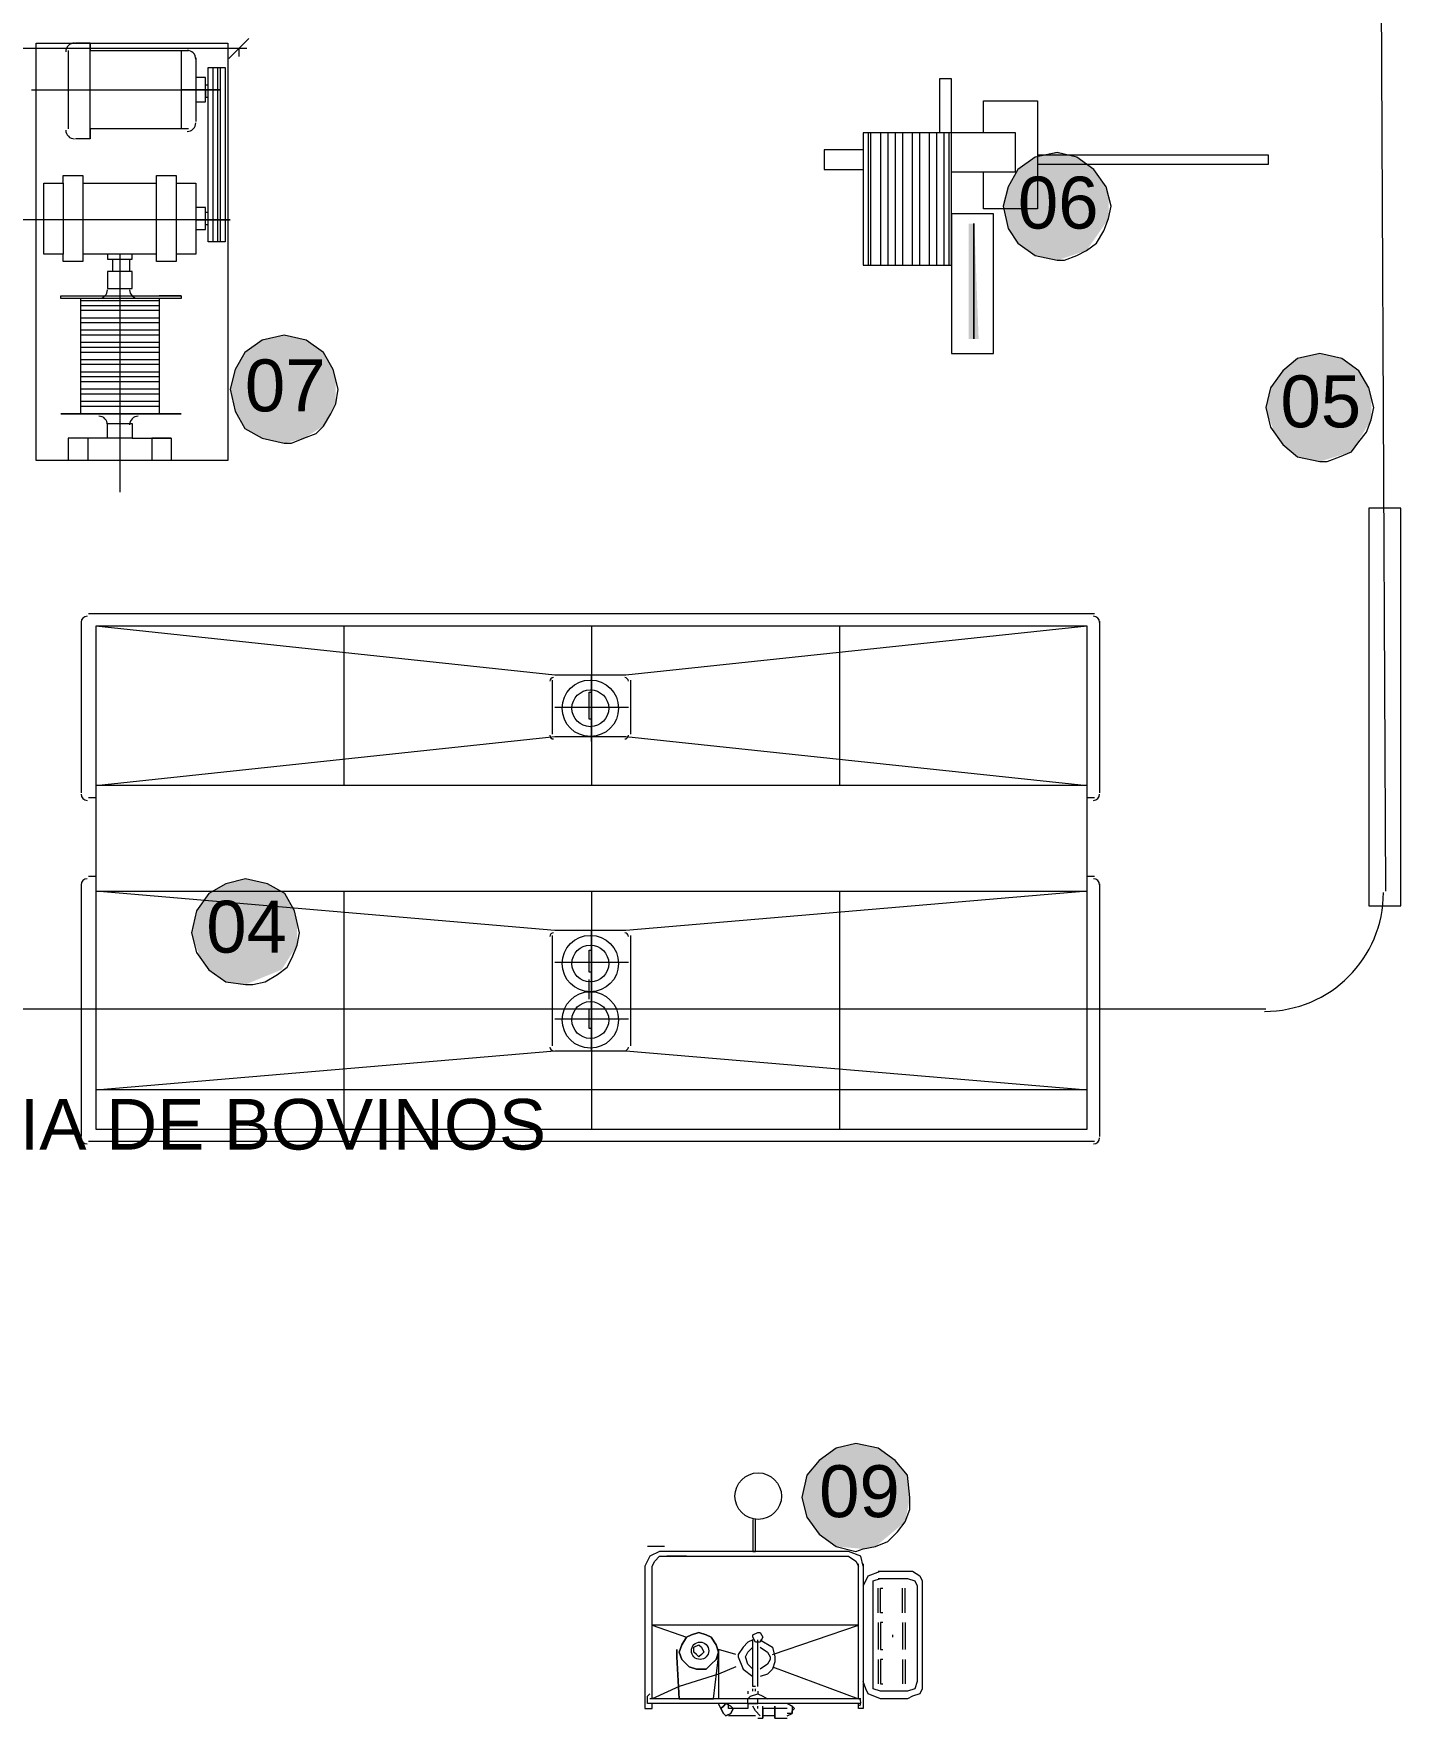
# Model space of a CAD drawing. Header units: metres. Extents: x 147 to 427, y -16 to 162.
# Drawn here: x 330.218 to 333.668, y 103.093 to 107.36 of the extents above; entities that cross this region are included whole.
import ezdxf

# ---------------------------------------------------------------- set-up
doc = ezdxf.new("R2010")
doc.units = ezdxf.units.M
doc.linetypes.add('IMPORT-HIDDEN _4_', pattern=[0.375, 0.25, -0.125])
doc.layers.add('1053_ARQ_BASE_MATADOURO_dwg', color=7, linetype='Continuous', lineweight=5, true_color=0x767676)
for name, color, linetype, lineweight in [('A-TEXTO1', 7, 'Continuous', 5), ('PDF_equip 1020', 7, 'Continuous', 5), ('PDF_EQUIPAMENTOS', 7, 'Continuous', 5), ('PDF_EquipInox', 7, 'Continuous', 5), ('PDF_Text', 7, 'Continuous', 5)]:
    doc.layers.add(name, color=color, linetype=linetype, lineweight=lineweight)
doc.styles.add('Arial_1', font='arial.ttf', dxfattribs={"height": 0.1308})
doc.styles.add('Arial_2', font='arial.ttf', dxfattribs={"height": 0.1275})

# ---------------------------------------------------------------- blocks, each defined once
blk = doc.blocks.new('1053_ARQ_BASE_MATADOURO_dwg_arq geral tgov-4039641-TÉRREO 1_20 - Dependente 1')
at = {"layer": 'A-TEXTO1', "insert": (30.9474, 21.4916), "char_height": 0.1275, "width": 2.339853, "attachment_point": 1, "line_spacing_factor": 0.941778, "style": 'Arial_2'}
blk.add_mtext('SANGRIA DE BOVINOS', dxfattribs=at)
blk = doc.blocks.new('1053_ARQ_BASE_MATADOURO_dwg__Oblique-4039644-TÉRREO 1_20 - Dependente 1')
at = {"color": 253, "lineweight": 5, "true_color": 0xaaaaaa}
blk.add_line((-0.5, -0.5), (0.5, 0.5), dxfattribs=at)
blk = doc.blocks.new('1053_ARQ_BASE_MATADOURO_dwg_ARQ GALPAO TGOV-4039645-TÉRREO 1_20 - Dependente 1')
at = {"layer": 'PDF_EQUIPAMENTOS', "true_color": 0xe2e2e2}
blk.add_hatch(color=254, dxfattribs=at).paths.add_polyline_path([(-8.0928, 13.5502), (-8.068, 13.5502), (-8.0789, 13.8407), (-8.0928, 13.8407), (-8.0928, 13.7604)])
at = {"layer": 'PDF_Text', "true_color": 0xe2e2e2}
h = blk.add_hatch(color=254, dxfattribs=at)
h.paths.add_polyline_path([(10.8687, 8.3693), (10.9058, 8.3796), (10.9738, 8.4373), (10.9861, 8.4991), (10.9799, 8.5548), (10.949, 8.5981), (10.8687, 8.631), (10.8501, 8.6352), (10.8007, 8.6228), (10.7574, 8.5981), (10.7265, 8.5548), (10.7141, 8.4991), (10.7265, 8.4497), (10.7574, 8.4064), (10.8007, 8.3755)])
h.paths.add_polyline_path([(-8.3586, 10.5022), (-8.3277, 10.5084), (-8.2535, 10.5702), (-8.2411, 10.6321), (-8.2473, 10.6877), (-8.2782, 10.7248), (-8.3215, 10.7557), (-8.3772, 10.7681), (-8.4266, 10.7557), (-8.4699, 10.7248), (-8.5008, 10.6877), (-8.5132, 10.6321), (-8.5008, 10.5826), (-8.4699, 10.5393), (-8.4266, 10.5084)])
h.paths.add_polyline_path([(8.4761, 10.5888), (8.5255, 10.595), (8.5997, 10.6568), (8.6121, 10.7186), (8.5997, 10.7743), (8.575, 10.8175), (8.5317, 10.8423), (8.4761, 10.8546), (8.4266, 10.8423), (8.3833, 10.8175), (8.3524, 10.7743), (8.3401, 10.7186), (8.3524, 10.6692), (8.3833, 10.6259), (8.4266, 10.595)])
h.paths.add_polyline_path([(0.4328, 11.7944), (0.5131, 11.8191), (0.5379, 11.8488), (0.5688, 11.9242), (0.5379, 12.0123), (0.5317, 12.0231), (0.4884, 12.0478), (0.4328, 12.0602), (0.3771, 12.0478), (0.34, 12.0231), (0.3091, 11.9798), (0.2968, 11.9242), (0.3091, 11.8747), (0.34, 11.8315), (0.3771, 11.8005)])
h.paths.add_polyline_path([(-9.9149, 11.9242), (-9.824, 11.9613), (-9.7851, 12.0231), (-9.7851, 12.0818), (-9.7975, 12.1205), (-9.816, 12.1529), (-9.8593, 12.1777), (-9.9149, 12.19), (-9.9644, 12.1777), (-10.0077, 12.1529), (-10.0386, 12.1097), (-10.051, 12.054), (-10.0298, 11.9922), (-10.0077, 11.9613), (-9.9644, 11.9304)])
h.paths.add_polyline_path([(-6.6584, 12.0417), (-6.5781, 12.0664), (-6.5348, 12.1158), (-6.5224, 12.1777), (-6.5286, 12.2271), (-6.5595, 12.2704), (-6.6028, 12.3013), (-6.6584, 12.3137), (-6.7079, 12.3013), (-6.7512, 12.2704), (-6.7821, 12.2271), (-6.7945, 12.1777), (-6.7821, 12.122), (-6.7295, 12.0664), (-6.7079, 12.054)])
h.paths.add_polyline_path([(1.1437, 12.1035), (1.2241, 12.1282), (1.2674, 12.1715), (1.2798, 12.2395), (1.2736, 12.289), (1.2427, 12.3322), (1.1994, 12.3631), (1.1437, 12.3755), (1.0943, 12.3631), (1.051, 12.3322), (1.0201, 12.289), (1.0077, 12.2395), (1.0201, 12.1839), (1.0726, 12.1282), (1.0943, 12.1158)])
h.paths.add_polyline_path([(-2.5982, 12.2704), (-2.5611, 12.2807), (-2.4931, 12.3384), (-2.4807, 12.4002), (-2.4869, 12.4559), (-2.5178, 12.4992), (-2.5982, 12.5321), (-2.6167, 12.5363), (-2.6662, 12.5239), (-2.7095, 12.4992), (-2.7404, 12.4559), (-2.7527, 12.4002), (-2.7404, 12.3508), (-2.7095, 12.3075), (-2.6662, 12.2766)])
h.paths.add_polyline_path([(-4.7975, 12.3508), (-4.7604, 12.3611), (-4.6924, 12.4188), (-4.6801, 12.4806), (-4.6863, 12.5363), (-4.7172, 12.5795), (-4.7975, 12.6125), (-4.8161, 12.6166), (-4.8655, 12.6043), (-4.9233, 12.5593), (-4.9397, 12.5363), (-4.9397, 12.4312), (-4.9088, 12.3879), (-4.8655, 12.357)])
h.paths.add_polyline_path([(-5.5703, 12.3631), (-5.5332, 12.3734), (-5.4652, 12.4312), (-5.4529, 12.493), (-5.4591, 12.5486), (-5.49, 12.5919), (-5.5703, 12.6249), (-5.5889, 12.629), (-5.6383, 12.6166), (-5.6816, 12.5919), (-5.7125, 12.5486), (-5.7125, 12.4435), (-5.6816, 12.4002), (-5.6383, 12.3693)])
h.paths.add_polyline_path([(1.7373, 12.3755), (1.7743, 12.3858), (1.8424, 12.4435), (1.8547, 12.5053), (1.8485, 12.561), (1.8176, 12.6043), (1.7373, 12.6372), (1.7187, 12.6414), (1.6692, 12.629), (1.626, 12.6043), (1.5951, 12.561), (1.5951, 12.4559), (1.626, 12.4126), (1.6692, 12.3817)])
h.paths.add_polyline_path([(6.6584, 12.6228), (6.7388, 12.6475), (6.7821, 12.697), (6.7883, 12.7835), (6.7821, 12.8083), (6.7574, 12.8516), (6.7141, 12.8825), (6.6584, 12.8948), (6.609, 12.8825), (6.5657, 12.8516), (6.5348, 12.8083), (6.5224, 12.7588), (6.5348, 12.7032), (6.5873, 12.6475), (6.609, 12.6352)])
h.paths.add_polyline_path([(8.2473, 12.6537), (8.3462, 12.697), (8.3833, 12.7835), (8.371, 12.8392), (8.3401, 12.8825), (8.2968, 12.9134), (8.2473, 12.9196), (8.1917, 12.9134), (8.1484, 12.8825), (8.1175, 12.8392), (8.1175, 12.7341), (8.1484, 12.6908), (8.1917, 12.6599)])
h.paths.add_polyline_path([(-6.3617, 12.8268), (-6.2566, 12.8701), (-6.238, 12.8948), (-6.2257, 12.9567), (-6.238, 13.0123), (-6.2628, 13.0556), (-6.306, 13.0865), (-6.4111, 13.0865), (-6.4544, 13.0556), (-6.4853, 13.0123), (-6.4957, 12.9485), (-6.4853, 12.9072), (-6.4328, 12.8516), (-6.4111, 12.8392)])
h.paths.add_polyline_path([(9.5642, 12.8454), (9.6013, 12.8557), (9.6693, 12.9134), (9.6816, 12.9752), (9.6755, 13.0308), (9.6445, 13.0741), (9.5642, 13.1071), (9.5456, 13.1112), (9.4962, 13.0989), (9.4529, 13.0741), (9.422, 13.0308), (9.4096, 12.9752), (9.422, 12.9257), (9.4529, 12.8825), (9.4962, 12.8516)])
h.paths.add_polyline_path([(-1.9042, 12.8639), (-1.8238, 12.8886), (-1.7743, 12.9628), (-1.7743, 13.0247), (-1.7805, 13.0494), (-1.8053, 13.0927), (-1.8547, 13.125), (-1.9042, 13.1359), (-1.9536, 13.1236), (-1.9969, 13.0927), (-2.0278, 13.0494), (-2.0402, 12.9999), (-2.0278, 12.9443), (-1.9969, 12.901), (-1.9536, 12.8763)])
h.paths.add_polyline_path([(2.7326, 12.9134), (2.7697, 12.9196), (2.7697, 12.9319)])
h.paths.add_polyline_path([(2.7203, 12.9134), (2.8192, 12.9567), (2.8563, 13.0432), (2.8439, 13.0989), (2.813, 13.1421), (2.7403, 13.1742), (2.7203, 13.1792), (2.6646, 13.1669), (2.6213, 13.1421), (2.5904, 13.0989), (2.5904, 12.9938), (2.6242, 12.9485), (2.6646, 12.9196)])
h.paths.add_polyline_path([(-0.0185, 12.9752), (0.0556, 12.9999), (0.1051, 13.0587), (0.1175, 13.1112), (0.1051, 13.1607), (0.0556, 13.2172), (0.0309, 13.2349), (-0.0185, 13.241), (-0.0742, 13.2349), (-0.1175, 13.204), (-0.1422, 13.1607), (-0.1546, 13.1112), (-0.1422, 13.0556), (-0.1175, 13.0123), (-0.0742, 12.9876)])
h.paths.add_polyline_path([(-4.3277, 13.0679), (-4.2349, 13.105), (-4.2226, 13.1223), (-4.1917, 13.1978), (-4.2226, 13.2859), (-4.2288, 13.2967), (-4.272, 13.3276), (-4.371, 13.329), (-4.3833, 13.3276), (-4.4204, 13.2967), (-4.4513, 13.2534), (-4.4637, 13.1978), (-4.4513, 13.1483), (-4.4204, 13.105), (-4.371, 13.0727)])
h.paths.add_polyline_path([(7.6044, 13.0803), (7.6538, 13.0927), (7.7033, 13.1298), (7.7404, 13.2163), (7.728, 13.2658), (7.6971, 13.3091), (7.6538, 13.34), (7.6044, 13.3523), (7.5487, 13.34), (7.5054, 13.3091), (7.4807, 13.2658), (7.4683, 13.2163), (7.4807, 13.1607), (7.5054, 13.1236), (7.5487, 13.0927)])
h.paths.add_polyline_path([(-10.7883, 13.1823), (-10.7512, 13.1885), (-10.7017, 13.2256), (-10.6646, 13.3121), (-10.677, 13.3678), (-10.7079, 13.4111), (-10.7883, 13.4451), (-10.8007, 13.4482), (-10.8563, 13.4358), (-10.8996, 13.4111), (-10.9305, 13.3678), (-10.9305, 13.2627), (-10.8996, 13.2194), (-10.8563, 13.1885)])
h.paths.add_polyline_path([(4.0989, 13.2101), (4.1298, 13.2163), (4.204, 13.2781), (4.2164, 13.34), (4.204, 13.3956), (4.1793, 13.4389), (4.136, 13.4636), (4.0804, 13.476), (4.0176, 13.456), (3.9876, 13.4389), (3.9567, 13.3956), (3.9444, 13.34), (3.9567, 13.2905), (3.9876, 13.2472), (4.0309, 13.2163), (4.0804, 13.2101)])
h.paths.add_polyline_path([(-7.2087, 13.241), (-7.1283, 13.2658), (-7.0788, 13.3461), (-7.0788, 13.4018), (-7.0912, 13.4373), (-7.1098, 13.4698), (-7.153, 13.5007), (-7.2087, 13.5131), (-7.2643, 13.5007), (-7.3014, 13.4698), (-7.3323, 13.4265), (-7.3447, 13.3771), (-7.3235, 13.3152), (-7.3014, 13.2843), (-7.2643, 13.2534)])
h.paths.add_polyline_path([(-9.8177, 13.2874), (-9.7682, 13.2998), (-9.7187, 13.3307), (-9.6878, 13.3863), (-9.6878, 13.4482), (-9.7002, 13.4837), (-9.7187, 13.5162), (-9.7682, 13.5484), (-9.8177, 13.5594), (-9.8733, 13.5471), (-9.9166, 13.5162), (-9.9413, 13.4729), (-9.9537, 13.4234), (-9.9378, 13.3616), (-9.9166, 13.3245), (-9.8733, 13.2998)])
h.paths.add_polyline_path([(5.4034, 13.5502), (5.4944, 13.5873), (5.5332, 13.6491), (5.5332, 13.7078), (5.5085, 13.7681), (5.5023, 13.7789), (5.4591, 13.8098), (5.354, 13.8098), (5.2948, 13.7567), (5.2798, 13.7356), (5.2674, 13.68), (5.2948, 13.6094), (5.323, 13.5784), (5.354, 13.5563)])
h.paths.add_polyline_path([(-0.6553, 13.6182), (-0.575, 13.6429), (-0.5564, 13.6614), (-0.5193, 13.748), (-0.5317, 13.8036), (-0.5564, 13.8469), (-0.5997, 13.8778), (-0.6553, 13.884), (-0.711, 13.8778), (-0.7543, 13.8469), (-0.779, 13.8036), (-0.7913, 13.748), (-0.779, 13.6985), (-0.7543, 13.6553), (-0.711, 13.6305)])
h.paths.add_polyline_path([(-0.0185, 13.6491), (0.0309, 13.6553), (0.0804, 13.6924), (0.1175, 13.7789), (0.1051, 13.8346), (0.0556, 13.8884), (0.0154, 13.9064), (-0.0185, 13.9149), (-0.0742, 13.9026), (-0.1175, 13.8778), (-0.1422, 13.8346), (-0.1546, 13.7789), (-0.121, 13.6924), (-0.1175, 13.6862), (-0.0742, 13.6553)])
h.paths.add_polyline_path([(-3.085, 13.6553), (-2.9799, 13.6985), (-2.9614, 13.7233), (-2.949, 13.7851), (-2.9552, 13.8407), (-2.9861, 13.884), (-3.0294, 13.9149), (-3.1345, 13.9149), (-3.1778, 13.884), (-3.2087, 13.8407), (-3.221, 13.7851), (-3.2087, 13.7356), (-3.1778, 13.6924), (-3.1345, 13.6676)])
h.paths.add_polyline_path([(-11.8022, 13.7449), (-11.728, 13.7696), (-11.6724, 13.85), (-11.6724, 13.9057), (-11.6847, 13.939), (-11.7095, 13.9737), (-11.7527, 14.0046), (-11.8022, 14.0169), (-11.8578, 14.0046), (-11.9011, 13.9737), (-11.9258, 13.9304), (-11.9382, 13.8809), (-11.9258, 13.8253), (-11.9011, 13.7882), (-11.8578, 13.7573)])
h.paths.add_polyline_path([(-7.8702, 13.748), (-7.796, 13.7727), (-7.7404, 13.8531), (-7.7404, 13.9087), (-7.7527, 13.9421), (-7.7775, 13.9768), (-7.8207, 14.0077), (-7.8702, 14.02), (-7.9258, 14.0077), (-7.9691, 13.9768), (-7.9938, 13.9335), (-8.0062, 13.884), (-7.9938, 13.8284), (-7.9691, 13.7913), (-7.9258, 13.7604)])
h.paths.add_polyline_path([(1.7682, 13.8964), (1.8238, 13.9067), (1.8918, 13.9644), (1.9042, 14.0262), (1.898, 14.0819), (1.8671, 14.1251), (1.8238, 14.1499), (1.7682, 14.1622), (1.7187, 14.1499), (1.6754, 14.1251), (1.6445, 14.0819), (1.6322, 14.0262), (1.6445, 13.9768), (1.6754, 13.9335), (1.7187, 13.9026)])
h.paths.add_polyline_path([(2.813, 13.9087), (2.8501, 13.9149), (2.8934, 13.9489)])
h.paths.add_polyline_path([(2.8006, 13.9087), (2.8995, 13.952), (2.9305, 14.0077), (2.9305, 14.0695), (2.9243, 14.0942), (2.8934, 14.1375), (2.8501, 14.1684), (2.8006, 14.1746), (2.7403, 14.1651), (2.7017, 14.1375), (2.6708, 14.0942), (2.6646, 14.0448), (2.6708, 13.9891), (2.7017, 13.9458), (2.745, 13.9211)])
h.paths.add_polyline_path([(4, 14.0077), (4.0557, 14.018), (4.1237, 14.0757), (4.136, 14.1375), (4.1298, 14.1931), (4.0989, 14.2364), (4.0176, 14.2696), (4, 14.2735), (3.9258, 14.247), (3.9073, 14.2364), (3.8764, 14.1931), (3.864, 14.1375), (3.8764, 14.088), (3.9258, 14.0315), (3.9506, 14.0138)])
h.paths.add_polyline_path([(3.3694, 14.1313), (3.4436, 14.156), (3.4931, 14.2148), (3.5054, 14.2673), (3.4931, 14.3168), (3.4436, 14.3733), (3.4189, 14.391), (3.3694, 14.3972), (3.3138, 14.391), (3.2705, 14.3601), (3.2458, 14.3168), (3.2334, 14.2673), (3.2458, 14.2117), (3.2705, 14.1684), (3.3138, 14.1437)])
h.paths.add_polyline_path([(4.5812, 14.2055), (4.6801, 14.2488), (4.7172, 14.3353), (4.7048, 14.391), (4.6739, 14.4342), (4.6306, 14.4652), (4.5812, 14.4713), (4.5255, 14.4652), (4.4822, 14.4342), (4.4513, 14.391), (4.4513, 14.2859), (4.4822, 14.2426), (4.5255, 14.2179)])
h.paths.add_polyline_path([(6.8996, 14.391), (6.949, 14.4013), (7.017, 14.459), (7.0294, 14.5208), (7.0232, 14.5764), (6.9923, 14.6197), (6.949, 14.6445), (6.8996, 14.6568), (6.8439, 14.6445), (6.8006, 14.6197), (6.7697, 14.5764), (6.7697, 14.4713), (6.8006, 14.4281), (6.8439, 14.3972)])
h.paths.add_polyline_path([(-4.2226, 14.4219), (-4.1855, 14.4281), (-4.136, 14.4652), (-4.0989, 14.5517), (-4.1113, 14.6074), (-4.1422, 14.6506), (-4.2226, 14.6846), (-4.2349, 14.6877), (-4.2906, 14.6754), (-4.3339, 14.6506), (-4.3648, 14.6074), (-4.3648, 14.5023), (-4.3339, 14.459), (-4.2906, 14.4281)])
h.paths.add_polyline_path([(-3.2396, 14.6135), (-3.2087, 14.6197), (-3.153, 14.6568), (-3.1221, 14.7434), (-3.1407, 14.8098), (-3.1592, 14.8423), (-3.2025, 14.867), (-3.2581, 14.8794), (-3.3121, 14.8644), (-3.3509, 14.8423), (-3.3818, 14.799), (-3.3941, 14.7434), (-3.3729, 14.6815), (-3.3509, 14.6506), (-3.3076, 14.6197), (-3.2581, 14.6135)])
h.paths.add_polyline_path([(-8.983, 14.6506), (-8.9027, 14.6754), (-8.8594, 14.7248), (-8.847, 14.7866), (-8.8756, 14.8644), (-8.8841, 14.8794), (-8.9274, 14.9103), (-8.983, 14.9227), (-9.0325, 14.9103), (-9.0864, 14.8644), (-9.1067, 14.8361), (-9.119, 14.7866), (-9.1067, 14.731), (-9.0498, 14.6754), (-9.0325, 14.663)])
h.paths.add_polyline_path([(5.3725, 14.6754), (5.4776, 14.7186), (5.4962, 14.7434), (5.5085, 14.8114), (5.4998, 14.8644), (5.4714, 14.9041), (5.4281, 14.935), (5.323, 14.935), (5.2798, 14.9041), (5.2489, 14.8608), (5.2365, 14.8114), (5.2489, 14.7557), (5.2948, 14.7038), (5.323, 14.6877)])
h.paths.add_polyline_path([(3.9258, 14.7063), (4.0247, 14.7496), (4.0433, 14.7743), (4.0525, 14.8644), (4.0495, 14.8917), (4, 14.9483), (3.9753, 14.9659), (3.9258, 14.9721), (3.8702, 14.9659), (3.8269, 14.935), (3.796, 14.8917), (3.796, 14.7866), (3.8442, 14.731), (3.8702, 14.7125)])
h.paths.add_polyline_path([(-0.8964, 14.7496), (-0.8161, 14.7743), (-0.7975, 14.7928), (-0.764, 14.8644), (-0.7666, 14.9103), (-0.7728, 14.935), (-0.7975, 14.9783), (-0.8408, 15.0092), (-0.8964, 15.0154), (-0.9521, 15.0092), (-0.9954, 14.9783), (-1.0201, 14.935), (-1.0278, 14.8644), (-1.0201, 14.8299), (-0.9954, 14.7866), (-0.9521, 14.7619)])
h.paths.add_polyline_path([(0.7357, 14.799), (0.8346, 14.8423), (0.8532, 14.867), (0.8655, 14.9288), (0.8594, 14.9845), (0.8099, 15.041), (0.7852, 15.0587), (0.7357, 15.0649), (0.6801, 15.0587), (0.6368, 15.0278), (0.6059, 14.9845), (0.6059, 14.8794), (0.6541, 14.8237), (0.6801, 14.8052)])
h.paths.add_polyline_path([(-6.2628, 14.8361), (-6.1894, 14.8644), (-6.1391, 14.9103), (-6.1268, 14.9721), (-6.1329, 15.0216), (-6.1639, 15.0649), (-6.2133, 15.0971), (-6.2628, 15.1081), (-6.3122, 15.0958), (-6.3555, 15.0649), (-6.3864, 15.0216), (-6.3988, 14.9721), (-6.3864, 14.9227), (-6.3346, 14.8644), (-6.3122, 14.8485)])
h.paths.add_polyline_path([(-11.8949, 15.0772), (-11.796, 15.1205), (-11.7775, 15.1452), (-11.7651, 15.207), (-11.7713, 15.2627), (-11.8022, 15.306), (-11.8455, 15.3369), (-11.8949, 15.3431), (-11.9506, 15.3369), (-11.9939, 15.306), (-12.0248, 15.2627), (-12.0248, 15.1576), (-11.9722, 15.1019), (-11.9506, 15.0896)])
at = {"color": 253, "lineweight": 5, "true_color": 0xaaaaaa}
blk.add_line((-9.9119, 14.2815), (-12.5918, 14.2815), dxfattribs=at)
at = {"color": 253, "linetype": 'IMPORT-HIDDEN _4_', "lineweight": 5, "true_color": 0xaaaaaa}
blk.add_line((-9.9319, 14.2815), (-9.9319, 14.2615), dxfattribs=at)
at = {"layer": 'PDF_equip 1020', "color": 253, "true_color": 0xaaaaaa}
for p, q in [((-10.3061, 14.2951), (-10.3432, 14.2951)), ((-10.0773, 14.2766), (-10.0773, 14.0788)), ((-10.0402, 14.2581), (-10.0402, 14.0973)), ((-10.0155, 14.19), (-10.0093, 14.19)), ((-10.3061, 14.054), (-10.3432, 14.054)), ((-10.3246, 13.9427), (-10.1391, 13.9427)), ((-10.0093, 13.8686), (-10.0155, 13.8686)), ((-10.0093, 13.8376), (-10.0155, 13.8376)), ((-10.2319, 13.6584), (-10.2319, 13.1638)), ((-10.133, 13.6336), (-10.3308, 13.6336)), ((-10.133, 13.6213), (-10.3308, 13.6213)), ((-10.133, 13.6522), (-10.133, 13.3616)), ((-10.133, 13.6027), (-10.3308, 13.6027)), ((-10.133, 13.5904), (-10.3308, 13.5904)), ((-10.133, 13.5718), (-10.3308, 13.5718)), ((-10.133, 13.5594), (-10.3308, 13.5594)), ((-10.133, 13.5409), (-10.3308, 13.5409)), ((-10.133, 13.5285), (-10.3308, 13.5285)), ((-10.133, 13.5162), (-10.3308, 13.5162)), ((-10.133, 13.4976), (-10.3308, 13.4976)), ((-10.133, 13.4853), (-10.3308, 13.4853)), ((-10.133, 13.4667), (-10.3308, 13.4667)), ((-10.133, 13.4543), (-10.3308, 13.4543)), ((-10.133, 13.442), (-10.3308, 13.442)), ((-10.133, 13.4234), (-10.3308, 13.4234)), ((-10.133, 13.4111), (-10.3308, 13.4111)), ((-10.133, 13.3925), (-10.3308, 13.3925)), ((-10.133, 13.3802), (-10.3308, 13.3802)), ((-10.3122, 13.2998), (-10.3122, 13.2441))]:
    blk.add_line(p, q, dxfattribs=at)
at = {"layer": 'PDF_equip 1020', "color": 253, "true_color": 0xaaaaaa, "flags": 128}
for points in [[(-9.9598, 13.2441), (-10.4421, 13.2441), (-10.4421, 14.2951), (-9.9598, 14.2951)], [(-10.0897, 13.7449), (-10.1391, 13.7449), (-10.1391, 13.9613), (-10.0897, 13.9613)], [(-10.4235, 13.7635), (-10.4235, 13.9427), (-10.3741, 13.9427), (-10.3741, 13.7635)], [(-10.3802, 13.3616), (-10.1824, 13.3616), (-10.0773, 13.3616)], [(-10.2628, 13.3369), (-10.201, 13.3369), (-10.201, 13.2998), (-10.2628, 13.2998)]]:
    blk.add_lwpolyline(points, close=True, dxfattribs=at)
for points in [[(-10.0588, 14.0788), (-10.3061, 14.0788), (-10.3061, 14.054), (-10.3061, 14.2766), (-10.3061, 14.2951), (-10.3061, 14.2766), (-10.0588, 14.2766)], [(-10.0093, 13.7944), (-10.0093, 14.0046), (-10.0093, 14.2333), (-9.966, 14.2333), (-9.966, 14.0046), (-9.966, 13.7944), (-10.0093, 13.7944), (-10.0093, 13.85)], [(-9.9969, 13.7944), (-9.9969, 14.0046), (-9.9969, 14.2333)], [(-9.9846, 13.7944), (-9.9846, 14.0046), (-9.9846, 14.2333)], [(-9.9784, 13.7944), (-9.9784, 14.0046), (-9.9784, 14.2333)], [(-10.4544, 14.1777), (-9.9784, 14.1777), (-10.0773, 14.1777), (-10.0402, 14.1777), (-10.0402, 14.1468), (-10.0155, 14.1468), (-10.0155, 14.2086), (-10.0402, 14.2086)], [(-10.0155, 14.1591), (-10.0155, 14.1777), (-10.0155, 14.1591), (-10.0093, 14.1591)], [(-10.3741, 13.9427), (-10.3741, 13.9613), (-10.3246, 13.9613), (-10.3246, 13.7449), (-10.3741, 13.7449), (-10.3741, 13.7635)], [(-10.0897, 13.9427), (-10.0526, 13.9427), (-10.0402, 13.9427), (-10.0402, 13.7635), (-10.0897, 13.7635)], [(-10.0402, 13.8253), (-10.0155, 13.8253), (-10.0155, 13.8809), (-10.0402, 13.8809)], [(-10.0402, 13.85), (-9.9537, 13.85), (-10.4915, 13.85)], [(-10.2628, 13.2998), (-10.3617, 13.2998), (-10.3617, 13.2441)], [(-10.201, 13.2998), (-10.102, 13.2998), (-10.102, 13.2441)], [(-10.102, 13.2998), (-10.1515, 13.2998), (-10.1515, 13.2441)]]:
    blk.add_lwpolyline(points, dxfattribs=at)
at = {"layer": 'PDF_equip 1020', "color": 253, "lineweight": 9, "true_color": 0xaaaaaa, "flags": 128}
blk.add_lwpolyline([(-7.085, 13.1236), (-7.085, 12.122), (-7.0047, 12.122), (-7.0047, 13.1236)], close=True, dxfattribs=at)
at = {"layer": 'PDF_equip 1020', "color": 253, "true_color": 0xaaaaaa}
for centre, start, end in [((-10.0619, 14.255), 359.9999, 90.0001), ((-10.0619, 14.0942), 269.9999, 0.0001), ((-10.1855, 13.3338), 89.9999, 180.0001)]:
    blk.add_arc(centre, 0.0216, start, end, dxfattribs=at)
at = {"layer": 'PDF_EQUIPAMENTOS', "color": 253, "true_color": 0xaaaaaa}
for p, q in [((-7.0418, 12.1591), (-7.0541, 14.6445)), ((-10.3617, 14.2766), (-10.3617, 14.0788)), ((-8.3462, 14.0695), (-8.3462, 13.7356)), ((-8.3401, 14.0695), (-8.3401, 13.7356)), ((-8.3153, 14.0695), (-8.3153, 13.7356)), ((-8.2968, 14.0695), (-8.2968, 13.7356)), ((-8.2782, 14.0695), (-8.2782, 13.7356)), ((-8.2597, 14.0695), (-8.2597, 13.7356)), ((-8.235, 13.7356), (-8.235, 14.0695)), ((-8.2164, 13.7356), (-8.2164, 14.0695)), ((-8.1917, 13.7356), (-8.1917, 14.0695)), ((-8.1731, 13.7356), (-8.1731, 14.0695)), ((-8.1546, 13.7356), (-8.1546, 14.0695)), ((-8.1422, 13.7356), (-8.1422, 14.0695)), ((-10.1391, 13.7635), (-10.3246, 13.7635)), ((-10.2504, 13.7511), (-10.2504, 13.7202)), ((-10.3308, 13.6522), (-10.3308, 13.3616)), ((-10.133, 13.646), (-10.3308, 13.646)), ((-7.7758, 12.8577), (-10.3106, 12.8577)), ((-10.3292, 12.8392), (-10.3292, 12.4064)), ((-9.6677, 12.8268), (-9.6677, 12.425)), ((-9.0432, 12.8268), (-9.0432, 12.425)), ((-8.4188, 12.8268), (-8.4188, 12.425)), ((-7.7635, 12.8392), (-7.7635, 12.4064)), ((-9.1421, 12.6908), (-9.1421, 12.5548)), ((-9.0432, 12.5363), (-9.0432, 12.7032)), ((-8.9443, 12.5548), (-8.9443, 12.6908)), ((-9.136, 12.6228), (-8.9505, 12.6228)), ((-10.2921, 12.3941), (-10.3106, 12.3941)), ((-7.7758, 12.3941), (-7.7944, 12.3941)), ((-10.3292, 12.1777), (-10.3292, 11.5409)), ((-10.2921, 12.1962), (-10.3106, 12.1962)), ((-7.7758, 12.1962), (-7.7944, 12.1962)), ((-7.7635, 12.1777), (-7.7635, 11.5409)), ((-9.6677, 12.1591), (-9.6677, 11.5594)), ((-9.0432, 12.1591), (-9.0432, 11.5594)), ((-8.4188, 12.1591), (-8.4188, 11.5594)), ((-9.1421, 12.0478), (-9.1421, 11.7696)), ((-9.0432, 11.7573), (-9.0432, 12.0602)), ((-8.9443, 11.7696), (-8.9443, 12.0478)), ((-9.136, 11.9798), (-8.9505, 11.9798)), ((-9.0494, 11.8871), (-9.0494, 11.9366)), ((-9.0432, 11.8871), (-9.0432, 11.9366)), ((-11.1592, 11.8624), (-7.3447, 11.8624)), ((-9.136, 11.8376), (-8.9505, 11.8376)), ((-7.7758, 11.5285), (-10.3106, 11.5285))]:
    blk.add_line(p, q, dxfattribs=at)
at = {"layer": 'PDF_EQUIPAMENTOS', "color": 253, "true_color": 0xaaaaaa, "flags": 128}
for points in [[(-8.136, 13.9706), (-7.9753, 13.9706), (-7.9753, 14.0695), (-8.136, 14.0695), (-8.136, 14.2055), (-8.167, 14.2055), (-8.167, 14.0695)], [(-8.0557, 14.0695), (-8.0557, 14.1499), (-7.9197, 14.1499), (-7.9197, 13.8778), (-8.0557, 13.8778), (-8.0557, 13.9706)], [(-8.3586, 14.0262), (-8.4575, 14.0262), (-8.4575, 13.9768), (-8.3586, 13.9768)], [(-7.9197, 14.0138), (-7.3385, 14.0138), (-7.3385, 13.9891), (-7.9197, 13.9891)], [(-10.2628, 13.7635), (-10.2628, 13.7511), (-10.201, 13.7511), (-10.201, 13.7635), (-10.2319, 13.7635), (-10.2319, 13.6584), (-10.0773, 13.6584), (-10.133, 13.6584)], [(-10.2319, 13.7511), (-10.2071, 13.7511), (-10.2071, 13.7202)], [(-10.1824, 13.6584), (-10.0773, 13.6584), (-10.0773, 13.6522), (-10.3802, 13.6522), (-10.3802, 13.6584), (-10.2813, 13.6584), (-10.201, 13.6584)], [(-7.7944, 11.5594), (-7.7944, 12.8268), (-8.9567, 12.7032), (-9.136, 12.7032), (-10.2921, 12.8268), (-10.2921, 11.5594), (-7.7944, 11.5594), (-7.7944, 12.8268), (-10.2921, 12.8268), (-10.2921, 11.5594)]]:
    blk.add_lwpolyline(points, dxfattribs=at)
for points in [[(-8.3586, 14.0695), (-8.3586, 13.7356), (-8.136, 13.7356), (-8.136, 14.0695)], [(-8.136, 13.8655), (-8.136, 13.5131), (-8.0309, 13.5131), (-8.0309, 13.8655)], [(-8.0804, 13.5502), (-8.0804, 13.8407)], [(-10.2628, 13.6769), (-10.201, 13.6769), (-10.201, 13.7202), (-10.2628, 13.7202)], [(-9.0432, 12.5919), (-9.0494, 12.5919), (-9.0494, 12.6599), (-9.0432, 12.6599)], [(-7.7944, 12.425), (-10.2921, 12.425), (-9.136, 12.5486), (-8.9567, 12.5486)], [(-7.7944, 12.1591), (-8.9567, 12.0602), (-9.136, 12.0602), (-10.2921, 12.1591)], [(-9.0432, 11.9551), (-9.0494, 11.9551), (-9.0494, 12.0107), (-9.0432, 12.0107)], [(-9.0432, 11.8129), (-9.0494, 11.8129), (-9.0494, 11.8624), (-9.0432, 11.8624)], [(-7.7944, 11.6584), (-10.2921, 11.6584), (-9.136, 11.7573), (-8.9567, 11.7573)]]:
    blk.add_lwpolyline(points, close=True, dxfattribs=at)
at = {"layer": 'PDF_EQUIPAMENTOS', "color": 253, "true_color": 0xaaaaaa}
for centre, radius in [((-9.0463, 12.6197), 0.0711), ((-9.0463, 12.6197), 0.0464), ((-9.0463, 12.6197), 0.0464), ((-9.0463, 11.9767), 0.0711), ((-9.0463, 11.9767), 0.0464), ((-9.0463, 11.9767), 0.0464), ((-9.0463, 11.8346), 0.0711), ((-9.0463, 11.8346), 0.0464), ((-9.0463, 11.8346), 0.0464)]:
    blk.add_circle(centre, radius, dxfattribs=at)
for centre, radius, start, end in [((-10.3462, 14.2735), 0.0216, 89.9999, 180.0001), ((-10.3462, 14.0757), 0.0216, 179.9999, 270.0001), ((-10.2844, 13.6738), 0.0216, 269.9999, 0.0001), ((-10.1855, 13.6738), 0.0216, 179.9999, 270.0001), ((-10.2844, 13.3338), 0.0216, 359.9999, 90.0001), ((-10.3137, 12.8361), 0.0155, 90.0001, 179.9999), ((-7.7789, 12.8361), 0.0155, 0.0001, 89.9999), ((-9.1391, 12.6877), 0.00927, 89.9999, 180.0001), ((-8.9598, 12.6877), 0.00927, 359.9999, 90.0001), ((-9.1391, 12.5517), 0.00927, 179.9999, 270.0001), ((-8.9598, 12.5517), 0.00927, 269.9999, 0.0001), ((-10.3137, 12.4033), 0.0155, 180.0001, 269.9999), ((-7.7789, 12.4033), 0.0155, 270.0001, 359.9999), ((-10.3137, 12.1746), 0.0155, 90.0001, 179.9999), ((-7.7789, 12.1746), 0.0155, 0.0001, 89.9999), ((-7.3478, 12.156), 0.2998, 270, 360), ((-9.1391, 12.0448), 0.00927, 89.9999, 180.0001), ((-8.9598, 12.0448), 0.00927, 359.9999, 90.0001), ((-9.1391, 11.7665), 0.00927, 179.9999, 270.0001), ((-8.9598, 11.7665), 0.00927, 269.9999, 0.0001), ((-10.3137, 11.5378), 0.0155, 180.0001, 269.9999), ((-7.7789, 11.5378), 0.0155, 270.0001, 359.9999)]:
    blk.add_arc(centre, radius, start, end, dxfattribs=at)
at = {"layer": 'PDF_EquipInox', "color": 253, "true_color": 0xaaaaaa}
for p, q in [((-8.8594, 10.5084), (-8.9027, 10.5084)), ((-8.8037, 10.4837), (-8.8532, 10.4837)), ((-8.4575, 10.4837), (-8.4081, 10.4837)), ((-8.3586, 10.4033), (-8.3586, 10.1622)), ((-8.3215, 10.3415), (-8.3215, 10.4033)), ((-8.2597, 10.3415), (-8.2597, 10.4033)), ((-8.2535, 10.3415), (-8.2535, 10.4033)), ((-8.3215, 10.3168), (-8.3215, 10.2488)), ((-8.2844, 10.2797), (-8.2844, 10.2859)), ((-8.2597, 10.3168), (-8.2597, 10.2488)), ((-8.2535, 10.3168), (-8.2535, 10.2488)), ((-8.6244, 10.156), (-8.6244, 10.2735)), ((-8.3215, 10.224), (-8.3215, 10.1622)), ((-8.2597, 10.224), (-8.2597, 10.1622)), ((-8.2535, 10.224), (-8.2535, 10.1622)), ((-8.9027, 10.1128), (-8.9027, 10.1251)), ((-8.3648, 10.1251), (-8.8965, 10.1251)), ((-8.8037, 10.1251), (-8.7976, 10.1251)), ((-8.6059, 10.1251), (-8.6677, 10.1251)), ((-8.6492, 10.1437), (-8.6492, 10.1375)), ((-8.6368, 10.1437), (-8.6368, 10.1498)), ((-8.6306, 10.1437), (-8.6306, 10.1498)), ((-8.6244, 10.1437), (-8.6244, 10.1375)), ((-8.6306, 10.0818), (-8.6986, 10.0818)), ((-8.6244, 10.1004), (-8.6244, 10.1066)), ((-8.6244, 10.0757), (-8.6121, 10.0757)), ((-8.5812, 10.0818), (-8.6121, 10.0818))]:
    blk.add_line(p, q, dxfattribs=at)
at = {"layer": 'PDF_EquipInox', "color": 253, "true_color": 0xaaaaaa, "flags": 128}
for points in [[(-8.6368, 10.5764), (-8.6368, 10.4961), (-8.6306, 10.4961), (-8.6306, 10.5764)], [(-8.3586, 10.459), (-8.3648, 10.4837), (-8.3957, 10.4961), (-8.8717, 10.4961), (-8.8965, 10.4837), (-8.9088, 10.459), (-8.9088, 10.1004), (-8.8903, 10.1004), (-8.8903, 10.1128)], [(-8.6801, 10.2055), (-8.7234, 10.1869), (-8.8223, 10.156), (-8.8903, 10.1251), (-8.8903, 10.459), (-8.8841, 10.4713), (-8.8717, 10.4837), (-8.3957, 10.4837), (-8.3772, 10.4713), (-8.371, 10.459)], [(-8.5874, 10.2055), (-8.371, 10.1251), (-8.371, 10.4651)], [(-8.3586, 10.4651), (-8.3586, 10.1004), (-8.371, 10.1004), (-8.371, 10.1128)], [(-8.3215, 10.4466), (-8.2473, 10.4466), (-8.235, 10.4466), (-8.2164, 10.4342), (-8.2102, 10.4219), (-8.2102, 10.4095), (-8.2102, 10.1684), (-8.2102, 10.1498), (-8.2164, 10.1375), (-8.235, 10.1313), (-8.2473, 10.1251), (-8.3153, 10.1251), (-8.3462, 10.1375), (-8.3524, 10.1498), (-8.3586, 10.1684)], [(-8.3586, 10.4095), (-8.3524, 10.4219), (-8.3462, 10.4342), (-8.3153, 10.4466)], [(-8.3215, 10.4281), (-8.2473, 10.4281), (-8.2288, 10.4219), (-8.2226, 10.4095), (-8.2226, 10.1684), (-8.2288, 10.1498), (-8.2473, 10.1437), (-8.3153, 10.1437), (-8.3339, 10.1498), (-8.3339, 10.1684), (-8.3339, 10.4095), (-8.3339, 10.4219), (-8.3153, 10.4281)], [(-8.3091, 10.3415), (-8.3153, 10.3415), (-8.3153, 10.4033), (-8.3091, 10.4033)], [(-8.5874, 10.2364), (-8.371, 10.3106), (-8.8903, 10.3106), (-8.8037, 10.2797)], [(-8.3091, 10.3168), (-8.3153, 10.3168), (-8.3153, 10.2488), (-8.3091, 10.2488)], [(-8.6801, 10.2364), (-8.7234, 10.2488), (-8.7234, 10.2302), (-8.7234, 10.2488)], [(-8.6306, 10.156), (-8.6368, 10.156), (-8.6368, 10.2735), (-8.6492, 10.2673), (-8.6615, 10.2549), (-8.6739, 10.2364), (-8.6739, 10.2302), (-8.6615, 10.1993), (-8.6368, 10.1808)], [(-8.6368, 10.1993), (-8.6492, 10.2117), (-8.6554, 10.2302), (-8.6492, 10.2426), (-8.6368, 10.2549)], [(-8.6183, 10.2735), (-8.5874, 10.2549), (-8.5812, 10.2302), (-8.5812, 10.2179), (-8.5874, 10.1993), (-8.5997, 10.1869), (-8.6183, 10.1808)], [(-8.6183, 10.2549), (-8.5997, 10.2426), (-8.5935, 10.2302), (-8.5935, 10.224), (-8.5997, 10.2117), (-8.6183, 10.1993)], [(-8.8223, 10.1251), (-8.8285, 10.2302), (-8.8223, 10.1251), (-8.7357, 10.1251), (-8.8223, 10.1251), (-8.8161, 10.1251)], [(-8.7357, 10.1251), (-8.7234, 10.2302), (-8.7234, 10.1251)], [(-8.3091, 10.224), (-8.3153, 10.224), (-8.3153, 10.1622), (-8.3091, 10.1622)], [(-8.3648, 10.1128), (-8.8965, 10.1128), (-8.9027, 10.1128), (-8.9027, 10.1251), (-8.9027, 10.1313), (-8.8965, 10.1375)], [(-8.6492, 10.1128), (-8.6492, 10.1251), (-8.643, 10.1313), (-8.6244, 10.1375), (-8.6121, 10.1313), (-8.5997, 10.1251)], [(-8.6244, 10.1128), (-8.6492, 10.1128), (-8.6244, 10.1128), (-8.6244, 10.1251)], [(-8.7172, 10.1004), (-8.711, 10.088), (-8.7048, 10.0818), (-8.6925, 10.088), (-8.6863, 10.1004), (-8.6925, 10.1066), (-8.7048, 10.1128), (-8.711, 10.1066), (-8.7172, 10.1004), (-8.711, 10.088), (-8.7048, 10.0818), (-8.6925, 10.088), (-8.6863, 10.1004), (-8.6925, 10.1066), (-8.7048, 10.1128), (-8.711, 10.1066), (-8.7172, 10.1004), (-8.711, 10.1066), (-8.7048, 10.1128), (-8.6925, 10.1066), (-8.6863, 10.1004), (-8.6925, 10.088), (-8.7048, 10.0818), (-8.711, 10.088), (-8.7172, 10.1004), (-8.7234, 10.1128)], [(-8.643, 10.1128), (-8.6492, 10.1128), (-8.6492, 10.1004), (-8.6986, 10.1004), (-8.6986, 10.1128)], [(-8.6183, 10.0818), (-8.6306, 10.0942), (-8.6368, 10.1066)], [(-8.5812, 10.1004), (-8.6121, 10.1004), (-8.6121, 10.1066)], [(-8.5503, 10.1004), (-8.5688, 10.1004), (-8.5812, 10.1004), (-8.5812, 10.1066), (-8.5812, 10.0757), (-8.5812, 10.1004), (-8.5812, 10.1066)], [(-8.5812, 10.0757), (-8.5626, 10.0757), (-8.5503, 10.0757)], [(-8.5503, 10.0818), (-8.5379, 10.088), (-8.5379, 10.0942), (-8.5317, 10.1004), (-8.5379, 10.1066), (-8.5503, 10.1128), (-8.5379, 10.1066), (-8.5379, 10.1004), (-8.5379, 10.088), (-8.5441, 10.088), (-8.5503, 10.088)]]:
    blk.add_lwpolyline(points, dxfattribs=at)
for points in [[(-8.8223, 10.2426), (-8.8161, 10.224), (-8.7976, 10.2055), (-8.779, 10.1993), (-8.7728, 10.1993), (-8.7543, 10.1993), (-8.7419, 10.2117), (-8.7295, 10.224), (-8.7234, 10.2426), (-8.7295, 10.2611), (-8.7419, 10.2797), (-8.7543, 10.2859), (-8.7728, 10.292), (-8.7914, 10.2859), (-8.8037, 10.2797), (-8.8161, 10.2611), (-8.8223, 10.2426), (-8.8161, 10.2611), (-8.8037, 10.2797), (-8.7914, 10.2859), (-8.7728, 10.292), (-8.7543, 10.2859), (-8.7419, 10.2797), (-8.7295, 10.2611), (-8.7234, 10.2426), (-8.7295, 10.224), (-8.7419, 10.2117), (-8.7543, 10.1993), (-8.7728, 10.1993), (-8.779, 10.1993), (-8.7976, 10.2055), (-8.8161, 10.224)], [(-8.6121, 10.2797), (-8.6183, 10.2673), (-8.6244, 10.2673), (-8.6306, 10.2673), (-8.6368, 10.2797), (-8.6368, 10.2859), (-8.6244, 10.292), (-8.6183, 10.292)], [(-8.8285, 10.2488), (-8.8285, 10.2302)], [(-8.7852, 10.2426), (-8.7852, 10.2549), (-8.7728, 10.2611), (-8.7666, 10.2549), (-8.7605, 10.2426), (-8.7666, 10.2364), (-8.7728, 10.2302), (-8.779, 10.2364)], [(-8.6121, 10.1004), (-8.6121, 10.0757)]]:
    blk.add_lwpolyline(points, close=True, dxfattribs=at)
at = {"layer": 'PDF_EquipInox', "color": 253, "true_color": 0xaaaaaa}
for centre, radius in [((-8.6234, 10.6352), 0.0587), ((-8.7697, 10.2457), 0.0219)]:
    blk.add_circle(centre, radius, dxfattribs=at)
blk.add_arc((-8.3802, 10.1158), 0.0155, 325.6567, 34.3433, dxfattribs=at)
at = {"layer": 'PDF_Text', "color": 253, "true_color": 0xaaaaaa, "flags": 128}
for points in [[(-7.7342, 13.884), (-7.7465, 13.9335), (-7.7775, 13.9768), (-7.8207, 14.0077), (-7.8702, 14.02), (-7.9258, 14.0077), (-7.9691, 13.9768), (-7.9938, 13.9335), (-8.0062, 13.884), (-7.9938, 13.8284), (-7.9691, 13.7913), (-7.9258, 13.7604), (-7.8702, 13.748), (-7.8516, 13.748), (-7.8207, 13.7604), (-7.796, 13.7727), (-7.7713, 13.7913), (-7.7527, 13.8222), (-7.7404, 13.8531)], [(-9.6816, 13.4234), (-9.694, 13.4729), (-9.7187, 13.5162), (-9.762, 13.5471), (-9.8177, 13.5594), (-9.8733, 13.5471), (-9.9166, 13.5162), (-9.9413, 13.4729), (-9.9537, 13.4234), (-9.9413, 13.3678), (-9.9166, 13.3245), (-9.8733, 13.2998), (-9.8177, 13.2874), (-9.7991, 13.2874), (-9.7682, 13.2998), (-9.7373, 13.3121), (-9.7187, 13.3307), (-9.7002, 13.3616), (-9.6878, 13.3863)], [(-7.0727, 13.3771), (-7.085, 13.4265), (-7.1098, 13.4698), (-7.153, 13.5007), (-7.2087, 13.5131), (-7.2643, 13.5007), (-7.3014, 13.4698), (-7.3323, 13.4265), (-7.3447, 13.3771), (-7.3323, 13.3276), (-7.3014, 13.2843), (-7.2643, 13.2534), (-7.2087, 13.241), (-7.1901, 13.241), (-7.1592, 13.2534), (-7.1283, 13.2658), (-7.1098, 13.2905), (-7.0912, 13.3152), (-7.0788, 13.3461)], [(-9.7789, 12.054), (-9.7913, 12.1097), (-9.816, 12.1529), (-9.8593, 12.1777), (-9.9149, 12.19), (-9.9644, 12.1777), (-10.0077, 12.1529), (-10.0386, 12.1097), (-10.051, 12.054), (-10.0386, 12.0046), (-10.0077, 11.9613), (-9.9644, 11.9304), (-9.9149, 11.9242), (-9.8964, 11.9242), (-9.8655, 11.9304), (-9.8346, 11.9489), (-9.8098, 11.9675), (-9.7975, 11.9922), (-9.7851, 12.0231)], [(-8.2411, 10.6321), (-8.2473, 10.6877), (-8.2782, 10.7248), (-8.3215, 10.7557), (-8.3772, 10.7681), (-8.4266, 10.7557), (-8.4699, 10.7248), (-8.5008, 10.6877), (-8.5132, 10.6321), (-8.5008, 10.5826), (-8.4699, 10.5393), (-8.4266, 10.5084), (-8.3772, 10.4961), (-8.3586, 10.5022), (-8.3277, 10.5084), (-8.2968, 10.5208), (-8.2721, 10.5455), (-8.2535, 10.5702), (-8.2411, 10.6012)]]:
    blk.add_lwpolyline(points, close=True, dxfattribs=at)
at = {"xscale": 0.05, "yscale": 0.05, "zscale": 0.05}
blk.add_blockref('1053_ARQ_BASE_MATADOURO_dwg__Oblique-4039644-TÉRREO 1_20 - Dependente 1', (-9.9319, 14.2815), dxfattribs=at)
at = {"layer": 'PDF_Text', "char_height": 0.1308, "width": 0.243392, "attachment_point": 1, "line_spacing_factor": 0.941778, "style": 'Arial_1'}
for s, insert in [('06', (-7.9691, 13.9588)), ('07', (-9.9166, 13.4983)), ('05', (-7.3076, 13.4581)), ('04', (-10.0139, 12.135)), ('09', (-8.4699, 10.7131))]:
    blk.add_mtext(s, dxfattribs=dict(at, insert=insert))
blk = doc.blocks.new('1053_ARQ_BASE_MATADOURO_dwg-3625622-TÉRREO 1_20 - Dependente 1')
for name, p in [('1053_ARQ_BASE_MATADOURO_dwg_arq geral tgov-4039641-TÉRREO 1_20 - Dependente 1', (130.2098, 83.186)), ('1053_ARQ_BASE_MATADOURO_dwg_ARQ GALPAO TGOV-4039645-TÉRREO 1_20 - Dependente 1', (172.2746, 93.0419))]:
    blk.add_blockref(name, p)

msp = doc.modelspace()

# ---------------------------------------------------------------- block references
at = {"layer": '1053_ARQ_BASE_MATADOURO_dwg', "color": 253, "true_color": 0xaaaaaa}
msp.add_blockref('1053_ARQ_BASE_MATADOURO_dwg-3625622-TÉRREO 1_20 - Dependente 1', (168.392, 0), dxfattribs=at)

doc.saveas('drawing.dxf')
